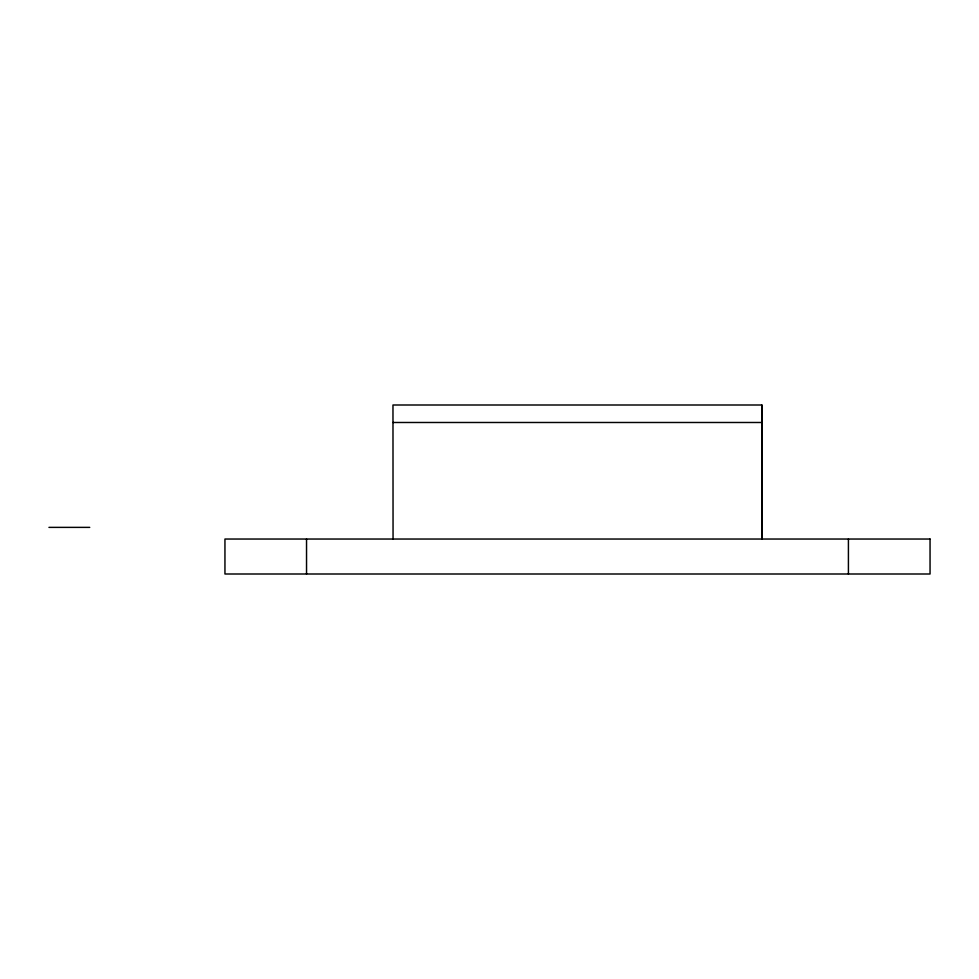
<?xml version="1.0" encoding="UTF-8"?>
<svg xmlns="http://www.w3.org/2000/svg" width="979" height="979" viewBox="0 0 979 979"><rect width="100%" height="100%" fill="white"/><g stroke="black" fill="none" stroke-linecap="round" stroke-linejoin="round"><path stroke-width="1.47" d="M392.971 422.487L762.017 422.487M48.95 527.375L89.738 527.375M848.414 539.037L848.414 574M762.017 539.037L761.956 405L392.971 405L393.056 539.037M761.772 405L761.846 539.037M306.537 539.037L306.537 574M930.05 539.037L224.95 539.037L224.95 574L930.05 574L930.05 539.037"/></g></svg>
